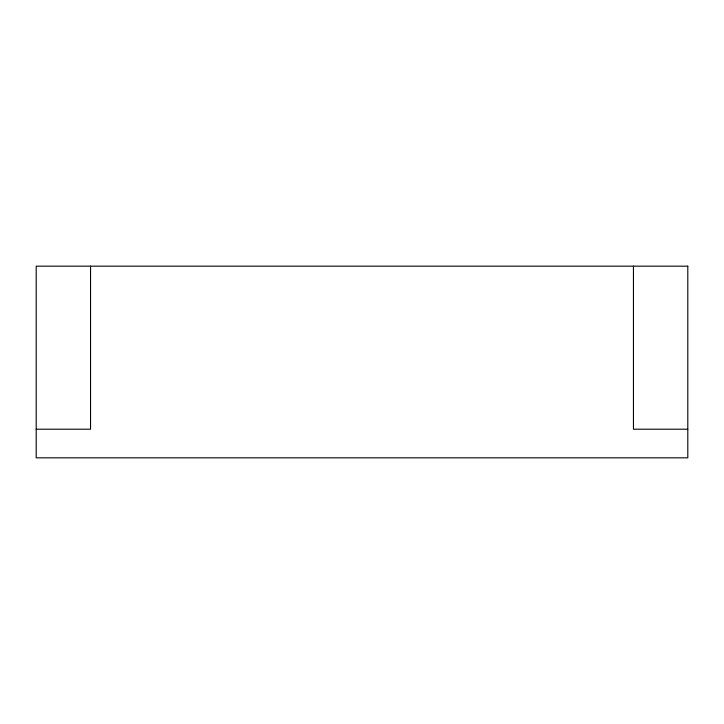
<?xml version="1.0" encoding="UTF-8"?>
<svg xmlns="http://www.w3.org/2000/svg" width="724" height="724" viewBox="0 0 724 724"><rect width="100%" height="100%" fill="white"/><g stroke="black" fill="none" stroke-linecap="round" stroke-linejoin="round"><path stroke-width="1.09" d="M36.2 429.205L90.545 429.205L90.545 266.17M687.8 429.205L633.455 429.205L633.455 266.17M687.8 266.17L36.2 266.17L36.2 457.83L687.8 457.83L687.8 266.17"/></g></svg>
